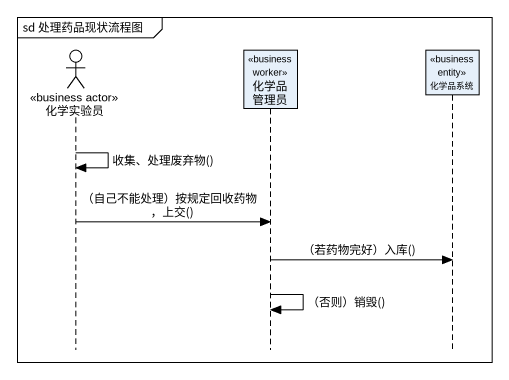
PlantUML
@startuml
mainframe sd 处理药品现状流程图
hide footbox
actor 化学实验员 <<business actor>>
participant 化学品管理员 <<business worker>>
participant 化学品系统 <<business entity>>

化学实验员 -> 化学实验员 : 收集、处理废弃物()
化学实验员 -> 化学品管理员 : （自己不能处理）按规定回收药物，上交()
化学品管理员 -> 化学品系统 : （若药物完好）入库()
化学品管理员 -> 化学品管理员 : （否则）销毁()
@enduml
